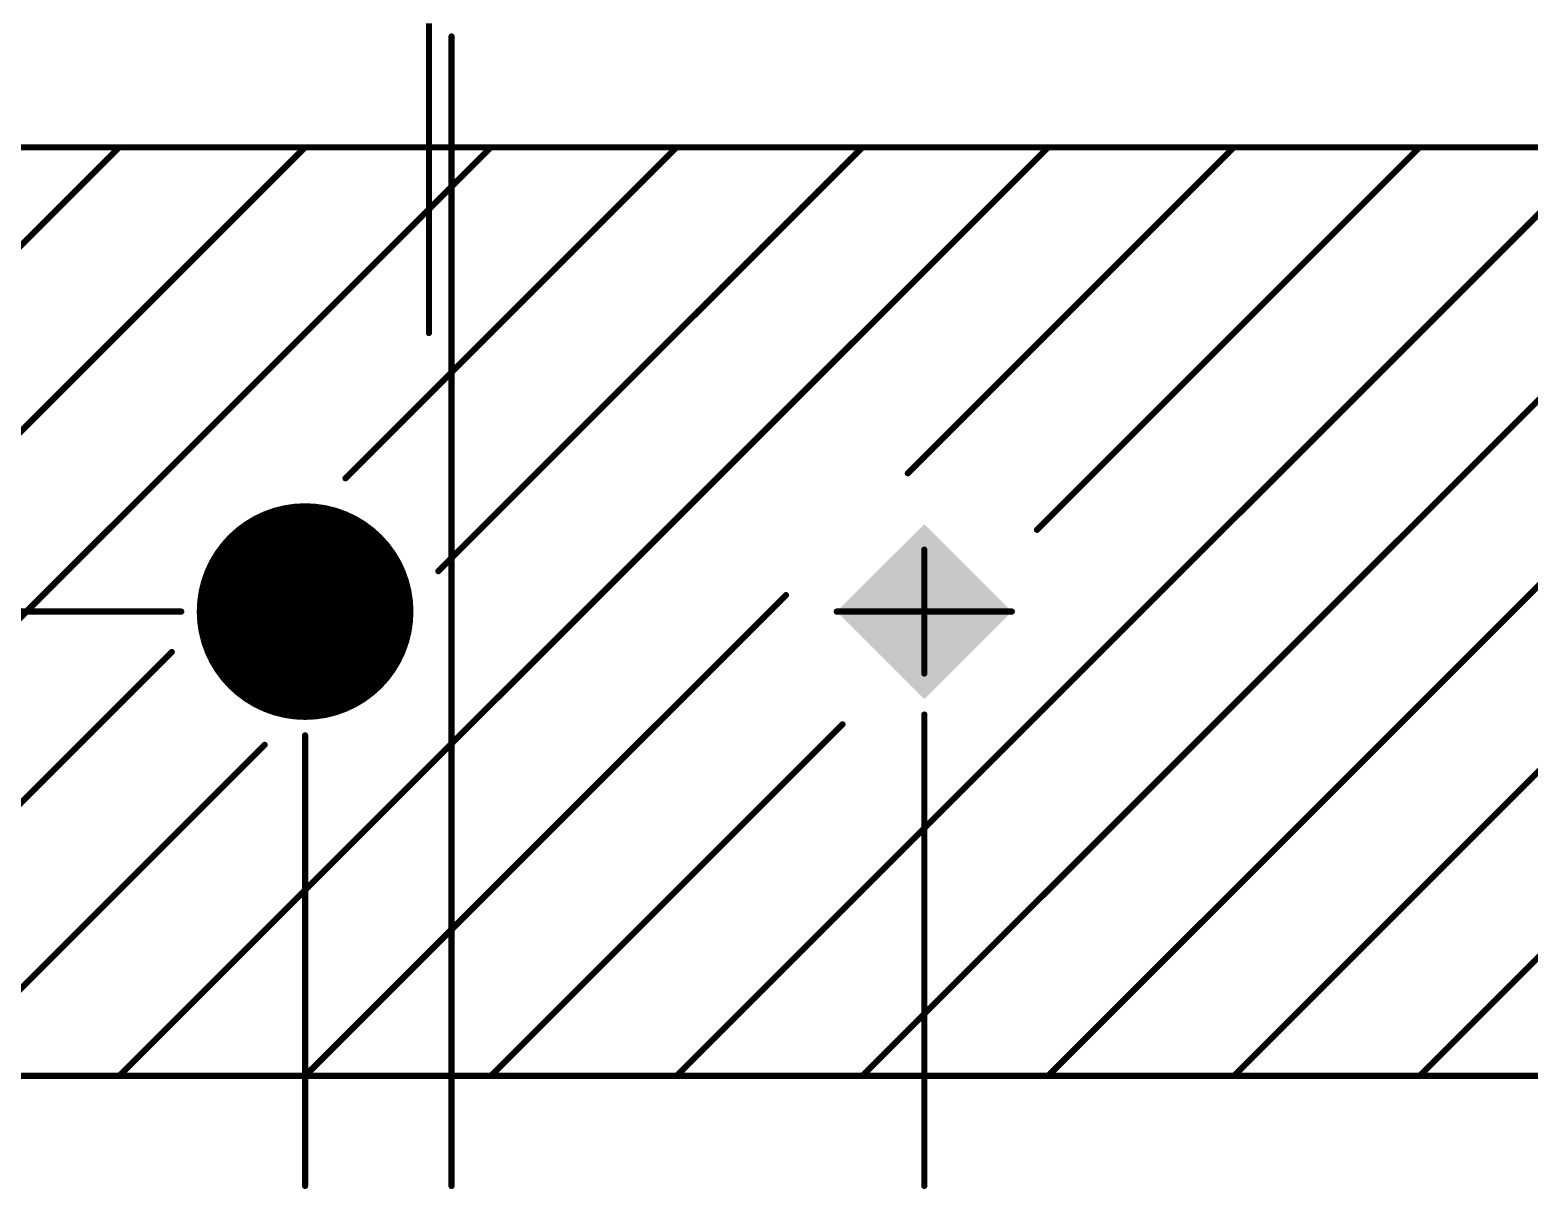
# Model space of a CAD drawing. Header units: millimetres. Extents: x 13 to 259, y -2 to 326.
# Drawn here: x 61.36 to 85.57, y 48.97 to 67.7 of the extents above; entities that cross this region are included whole.
import ezdxf

# ---------------------------------------------------------------- set-up
doc = ezdxf.new("R2010")
doc.units = ezdxf.units.MM
for name, color, linetype in [('Mechanical10', 56, 'Continuous'), ('Mechanical8', 56, 'Continuous'), ('Mechanical9', 56, 'Continuous')]:
    doc.layers.add(name, color=color, linetype=linetype)

msp = doc.modelspace()

# ---------------------------------------------------------------- linework, layer by layer
at = {"layer": 'Mechanical10', "const_width": 0.1}
msp.add_lwpolyline([(67.8, 62.8), (67.8, 67.8)], dxfattribs=at)
at = {"layer": 'Mechanical10', "const_width": 0.05}
msp.add_lwpolyline([(67.775, 62.8, 1), (67.825, 62.8, 1)], format="xyb", close=True, dxfattribs=at)
at = {"layer": 'Mechanical8', "const_width": 0.1}
for points in [[(65.8, 58.3), (65.8, 59.3)], [(75.8, 58.3), (75.8, 59.3)], [(64.8, 58.3), (65.8, 58.3)], [(65.8, 57.3), (65.8, 58.3)], [(65.8, 58.3), (66.8, 58.3)], [(74.8, 58.3), (75.8, 58.3)], [(75.8, 58.3), (76.8, 58.3)], [(75.8, 57.3), (75.8, 58.3)]]:
    msp.add_lwpolyline(points, dxfattribs=at)
at = {"layer": 'Mechanical8', "const_width": 0.05}
for points in [[(65.775, 59.3, 1), (65.825, 59.3, 1)], [(75.775, 59.3, 1), (75.825, 59.3, 1)], [(64.775, 58.3, 1), (64.825, 58.3, 1)], [(65.775, 58.3, 1), (65.825, 58.3, 1)], [(65.775, 58.3, 1), (65.825, 58.3, 1)], [(65.775, 58.3, 1), (65.825, 58.3, 1)], [(65.775, 58.3, 1), (65.825, 58.3, 1)], [(66.775, 58.3, 1), (66.825, 58.3, 1)], [(74.775, 58.3, 1), (74.825, 58.3, 1)], [(75.775, 58.3, 1), (75.825, 58.3, 1)], [(75.775, 58.3, 1), (75.825, 58.3, 1)], [(75.775, 58.3, 1), (75.825, 58.3, 1)], [(75.775, 58.3, 1), (75.825, 58.3, 1)], [(76.775, 58.3, 1), (76.825, 58.3, 1)], [(65.775, 57.3, 1), (65.825, 57.3, 1)], [(75.775, 57.3, 1), (75.825, 57.3, 1)]]:
    msp.add_lwpolyline(points, format="xyb", close=True, dxfattribs=at)
at = {"layer": 'Mechanical9', "const_width": 0.1}
for points in [[(68.165, 49.022), (68.165, 67.59)], [(50.8, 65.8), (257.8, 65.8)], [(50.8, 50.8), (65.8, 65.8)], [(50.8, 53.8), (62.8, 65.8)], [(53.8, 50.8), (68.8, 65.8)], [(62.8, 50.8), (77.8, 65.8)], [(66.453, 60.453), (71.8, 65.8)], [(67.953, 58.953), (74.8, 65.8)], [(71.8, 50.8), (86.8, 65.8)], [(74.8, 50.8), (89.8, 65.8)], [(75.534, 60.534), (80.8, 65.8)], [(77.621, 59.621), (83.8, 65.8)], [(77.8, 50.8), (92.8, 65.8)], [(80.8, 50.8), (95.8, 65.8)], [(83.8, 50.8), (98.8, 65.8)], [(65.8, 50.8), (73.566, 58.566)], [(42, 58.3), (63.8, 58.3)], [(74.386, 58.3), (77.214, 58.3)], [(56.8, 50.8), (63.647, 57.647)], [(75.8, 49.022), (75.8, 56.636)], [(68.8, 50.8), (74.479, 56.479)], [(59.8, 50.8), (65.147, 56.147)], [(65.8, 49.022), (65.8, 56.3)], [(50.8, 50.8), (257.8, 50.8)]]:
    msp.add_lwpolyline(points, dxfattribs=at)
at = {"layer": 'Mechanical9'}
for points, const_width in [([(68.14, 67.59, 1), (68.19, 67.59, 1)], 0.05), ([(62.775, 65.8, 1), (62.825, 65.8, 1)], 0.05), ([(65.775, 65.8, 1), (65.825, 65.8, 1)], 0.05), ([(68.775, 65.8, 1), (68.825, 65.8, 1)], 0.05), ([(71.775, 65.8, 1), (71.825, 65.8, 1)], 0.05), ([(74.775, 65.8, 1), (74.825, 65.8, 1)], 0.05), ([(77.775, 65.8, 1), (77.825, 65.8, 1)], 0.05), ([(80.775, 65.8, 1), (80.825, 65.8, 1)], 0.05), ([(83.775, 65.8, 1), (83.825, 65.8, 1)], 0.05), ([(75.509, 60.534, 1), (75.559, 60.534, 1)], 0.05), ([(66.428, 60.453, 1), (66.478, 60.453, 1)], 0.05), ([(64.925, 58.3, 1), (66.675, 58.3, 1)], 1.75), ([(77.596, 59.621, 1), (77.646, 59.621, 1)], 0.05), ([(67.928, 58.953, 1), (67.978, 58.953, 1)], 0.05), ([(73.541, 58.566, 1), (73.591, 58.566, 1)], 0.05), ([(63.775, 58.3, 1), (63.825, 58.3, 1)], 0.05), ([(74.361, 58.3, 1), (74.411, 58.3, 1)], 0.05), ([(77.189, 58.3, 1), (77.239, 58.3, 1)], 0.05), ([(63.622, 57.647, 1), (63.672, 57.647, 1)], 0.05), ([(75.775, 56.636, 1), (75.825, 56.636, 1)], 0.05), ([(74.454, 56.479, 1), (74.504, 56.479, 1)], 0.05), ([(65.122, 56.147, 1), (65.172, 56.147, 1)], 0.05), ([(65.775, 56.3, 1), (65.825, 56.3, 1)], 0.05), ([(62.775, 50.8, 1), (62.825, 50.8, 1)], 0.05), ([(65.775, 50.8, 1), (65.825, 50.8, 1)], 0.05), ([(68.775, 50.8, 1), (68.825, 50.8, 1)], 0.05), ([(71.775, 50.8, 1), (71.825, 50.8, 1)], 0.05), ([(74.775, 50.8, 1), (74.825, 50.8, 1)], 0.05), ([(77.775, 50.8, 1), (77.825, 50.8, 1)], 0.05), ([(80.775, 50.8, 1), (80.825, 50.8, 1)], 0.05), ([(83.775, 50.8, 1), (83.825, 50.8, 1)], 0.05), ([(65.775, 49.022, 1), (65.825, 49.022, 1)], 0.05), ([(68.14, 49.022, 1), (68.19, 49.022, 1)], 0.05), ([(75.775, 49.022, 1), (75.825, 49.022, 1)], 0.05)]:
    msp.add_lwpolyline(points, format="xyb", close=True, dxfattribs=dict(at, const_width=const_width))
msp.add_solid([(75.8, 56.886), (77.214, 58.3), (74.386, 58.3), (75.8, 59.714)], dxfattribs=at)

doc.saveas('drawing.dxf')
